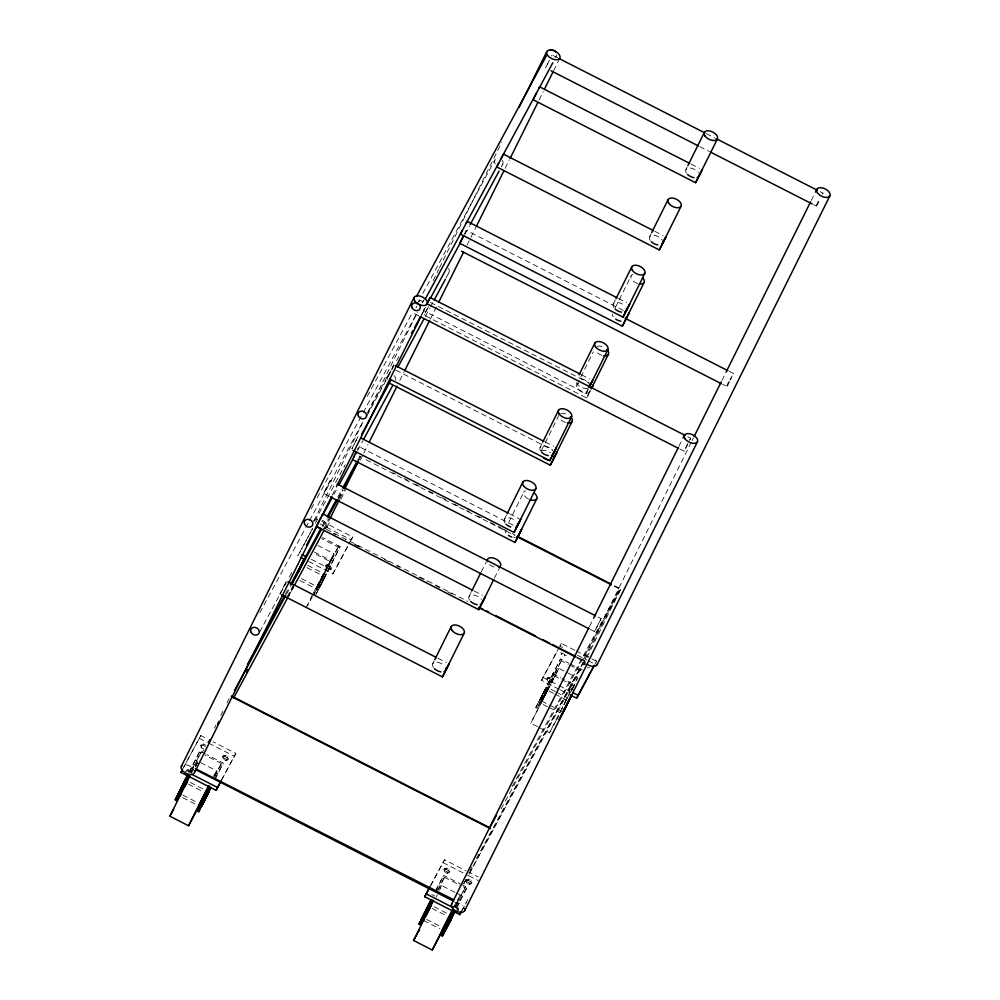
<?xml version="1.0" encoding="UTF-8"?>
<svg xmlns="http://www.w3.org/2000/svg" width="1000" height="1000" viewBox="0 0 1000 1000"><rect width="100%" height="100%" fill="white"/><g stroke="black" fill="none" stroke-linecap="round" stroke-linejoin="round"><path stroke-width="0.75" stroke-dasharray="5 3.75" d="M329.212 496.312L323.675 493.363L330.25 480.5L334.412 482.625M330.25 480.5L323.65 493.475M513.263 525.225L359.062 446.6L357.713 449.487M418.75 315.925L413.2 313.087L413.462 312.425M419.062 301.725L419.787 300.113L425.35 302.95M588 389.825L586.05 393.425L423.525 310.55L424.875 307.663M590.262 391.1L586.613 398L424.087 315.125L427.912 307.362M623.375 310.4L466.413 230.362L465.05 233.25M557.675 57.838L552.112 55L551.388 56.612M586.05 393.425L588.162 389.012M586.613 398L590.438 390.225M590.363 629.475L594.525 631.6L601.125 618.625L596.962 616.5M601.125 618.625L594.525 631.6M679.912 449.087L684.075 451.213L687.9 443.438M689.95 439.837L690.675 438.237L686.5 436.112M729.275 371.375L733.45 373.5L730.487 379.575M820.212 191.7L822.987 193.113L822.725 193.775M200.6 762.65L216.637 770.825L214.587 775.375M454.975 892.35L441.613 885.537L439.562 890.088M456.312 893.037L460.325 895.075L454.787 906.737M299.938 580.5L318.288 589.862L322.287 581.75M301.475 578.625L319.363 587.75L321.525 583.325M317.838 545.475L333.875 553.65L313.113 595.237M307.062 567.688L324.95 576.812L324.075 578.688M307.675 565.35L326.025 574.712L323.475 579.888M547.638 706.8L538.638 702.212L541.188 697.038M561.737 711.338L539.712 700.1L540.588 698.225M537.475 726.675L530.788 723.263L558.85 668.375L577.562 677.913L575.462 682.562M553.562 693.375L545.3 689.163L544.425 691.05M555.375 691.65L546.375 687.062L543.825 692.237M558.85 668.375L530.788 723.263M538.812 727.35L549.5 732.8L577.562 677.913M548.962 707.475L559.825 712.537M556.712 692.337L567.4 697.788L566.825 699.062M393.812 364.913L387.238 377.775L393.837 364.8M195.875 765.837L197.362 762.675M287.7 597.575L294.513 583.6M306.413 607.112L312.625 594.338M286.225 581.7L281.837 590.413M351.788 448.9L358.113 436.587L352.125 448.488M560.237 711.65L560.875 710.325M573.138 687.325L574.875 683.75M188.7 772.513L199.938 751.112L205.438 753.913M190.75 771.85L193.438 766.4L192.062 765.7M316.15 593.938L340.163 546.613L322.275 537.487M574.087 685.925L553.45 675.4L561.888 659.675L537.188 708.35L535.812 707.65L560.513 658.975L568.775 663.175M537.188 708.35L554.012 674.25L553.45 675.4M455.138 906.663L457.825 901.213L459.2 901.912L467.075 887.325L461.575 884.513M456.512 907.362L459.2 901.912M571.975 690.238L574.663 684.788L562.275 678.462M183.9 766.988L200.763 735.525L207.512 738.962M185.463 771.5L187.55 770.875L188.125 769.737L190.875 771.137L191.537 773.162M203.975 749.112L201.225 747.712L201.137 744.55L203.225 743.925L205.975 745.325M201.225 747.712L201.137 744.55M313.975 520.65L363.175 421.55M367.325 413.175L417.225 312.675M422.075 302.9L423.45 300.113M433.162 280.562L438.7 269.4M439.387 268L501.75 142.375M200.562 745.688L202.65 745.075L203.225 743.925M190.875 771.137L190.3 772.275L187.55 770.875M193.438 766.4L192.875 767.537L201.312 751.812L200.738 752.962M202.138 752.962L203.512 750.188M214.537 727.987L215.912 725.212M220.738 715.5L222.8 711.338M226.938 703.012L230.375 696.075M332.262 495.138L335.725 488.162M421.637 315.075L425.112 308.1M323.8 528.875L328.975 518.45M338.625 499.025L342.75 490.688M357.912 460.163L359.975 456L357.75 460.112M324.762 529.075L329.588 519.362M339.913 498.55L344.312 489.75M358.775 460.613L360.838 456.45L359.1 459.675M327.05 527.137L330.513 520.15M340.913 499.212L345.763 489.45M360.312 460.138L363.088 454.55M363.775 453.15L367.938 444.775M399.8 380.562L403.963 372.188M430.3 319.15L437.912 303.8M467.013 245.175L476.025 227.025M505.125 168.4L509.288 160.025M539.075 100L543.237 91.625M553.638 70.688L559.862 58.125M222.525 757.062L223.088 755.925L225.175 755.3L227.938 756.7L228.025 759.875L225.938 760.487L223.188 759.087L222.525 757.062L224.613 756.45L227.362 757.85L228.025 759.875M223.188 759.087L223.088 755.925M224.613 756.45L225.175 755.3M214.237 776.75L221.962 762.337L221.388 763.487L204.875 755.062M225.938 760.487L226.513 759.35L228.6 758.725M227.362 757.85L227.938 756.7M325.562 566.2L326.125 565.062L328.212 564.438L330.962 565.837L331.062 569.012L328.975 569.625L326.225 568.225L325.562 566.2L327.65 565.588L330.4 566.987L331.062 569.012M326.225 568.225L326.125 565.062M327.65 565.588L328.212 564.438M330.35 561.65L330.913 560.5L314.1 594.6L338.787 545.913L330.35 561.65L315.212 553.925M221.887 779.525L235.863 753.413L212.913 741.712M338.787 545.913L338.225 547.062L321.7 538.638M328.975 569.625L329.538 568.488L331.625 567.863M330.4 566.987L330.962 565.837M344.975 540.525L345.538 539.388M308.6 561.512L332.887 573.913L349.762 542.438M321.65 521.163L352.7 536.987L351.262 539.875L320.213 524.05M432.688 663.825L434.062 661.062M504.312 519.375L506.362 515.237M540.037 447.575L542.087 443.438M613.288 304.088L615.337 299.95M468.975 596.6L471.037 592.463M481.3 571.775L486.1 562.125M541.287 450.775L559.087 414.913M649.575 236.875L650.95 234.112M508.688 522.487L523.75 492.15M576.888 384.938L593.312 351.838M615.35 307.625L631.1 275.9M685.863 169.662L687.225 166.9M494.375 578.263L500.538 565.85M430.538 885.913L444.513 859.8L466.112 870.812M443.775 869.875L444.338 868.737L446.425 868.112L449.188 869.513L449.275 872.688L447.188 873.3L444.438 871.9L443.775 869.875L445.863 869.262L448.612 870.662L449.275 872.688M444.438 871.9L444.338 868.737M445.863 869.262L446.425 868.112M559.087 689.237L541.538 680.3L559.138 647.463M437.325 890.5L445.05 876.1L444.487 877.237L458.25 884.262M447.188 873.3L447.75 872.163L449.85 871.538M448.612 870.662L449.188 869.513M574.837 650.263L561.337 643.375L559.913 646.263L562.612 647.638M436.075 897.2L437.262 894.812M546.812 679.013L547.375 677.875L549.462 677.25L552.212 678.65L552.312 681.825L550.225 682.438L547.475 681.038L546.812 679.013L548.9 678.4L551.65 679.8L552.312 681.825M547.475 681.038L547.375 677.875M548.9 678.4L549.462 677.25M561.587 654.35L562.163 653.2L564.913 654.6L564.338 655.75L561.587 654.35L560.925 652.325M550.225 682.438L550.788 681.3L552.875 680.675M551.65 679.8L552.212 678.65M561.888 659.675L561.312 660.812L568.2 664.325M589.475 626.475L593.625 618.1M678.85 446.413L682.325 439.438M465.887 880.975L466.45 879.825L468.537 879.212L471.287 880.612L471.388 883.775L469.3 884.4L466.55 883L465.887 880.975L467.975 880.35L470.725 881.762L471.388 883.775M466.55 883L466.45 879.825M467.975 880.35L468.537 879.212M457.825 901.213L457.262 902.35L465.7 886.625L465.138 887.775L459.625 884.963M458.025 907.35L458.113 910.525L458.025 907.35L455.275 905.95L453.188 906.575M469.3 884.4L469.862 883.25L471.95 882.638M470.725 881.762L471.287 880.612M584 658.337L691.4 441.975M692.087 440.588L693.475 437.788M721.888 380.562L725.35 373.575M811.275 200.5L814.737 193.512M569.338 689.25L569.425 692.412L569.338 689.25L571.425 688.625L574.175 690.025M469.825 872.75L584.637 661.875L620.812 589L612.463 584.75M571.425 688.625L570.85 689.775L568.763 690.387M566.175 700.387L563.4 705.9M570.75 692.125L572.537 688.525M595.013 664.163L596.438 661.275A7.3 4.088 26.4 0 0 592.35 657.913M189.513 771.988L199.938 751.112M190.888 772.688L201.312 751.812M215.012 776.25L221.962 762.337M215 779.737L223.337 763.037L206.812 754.625M315.475 595.3L340.163 546.613M435.35 892.087L443.675 875.4L460.2 883.812M438.113 890.013L445.05 876.1M535.812 707.65L560.513 658.975M455.288 907.5L465.7 886.625M456.662 908.2L467.075 887.325M313.212 593.138L333.875 553.65M322.8 581.25L323.988 578.962M540.675 697.95L541.862 695.675M543.138 693.6L544.338 691.312M561.7 708.675L562.65 706.8M428.575 306.562L424.087 315.125M322.038 582.825L323.038 580.85M541.625 696.075L542.625 694.1M542.388 695.175L543.387 693.2M415.975 307.875L416.838 306.188M549.338 60.2L545.513 67.975L549.15 61.075M687.712 444.312L684.075 451.213M729.812 380.4L733.45 373.5M322.25 581.9L323.275 579.8M322.075 582.675L320.112 586.538M542.6 694.25L544.55 690.387M541.388 697.113L542.413 695.025M322.975 580.487L324.2 578.025M321.35 584.075L319.337 588.025M543.312 692.85L546.375 687.062M540.462 698.888L541.7 696.425M564.65 702.875L566.35 699.625M556.8 719.488L558.8 715.638M464.462 233.962L466.413 230.362M191.213 773.5L197.537 761.762M293.738 586.975L288.762 596.312M312.45 596.525L307.475 605.85M323.638 579.212L326.025 574.712M539.688 700.375L541.025 697.712M541.062 701.075L547.75 687.763L540.013 702.913L540.462 702.163M453.6 907.288L460.325 895.075M556.125 720.775L549.5 732.8M424.738 308.363L423.525 310.55M281.1 591.825L279.9 594.012L286.288 581.362M357.863 448.787L358.45 447.675M689.463 440.425L690.675 438.237M367.188 396.45L412.438 312.625M416.887 304.387L419.862 298.888M422.825 293.387L494.787 160.1M311.238 508.812L314.2 503.312M317.175 497.812L362.425 413.988M363.162 412.612L417.312 312.3M422.512 302.688L423.988 299.938M259.85 612.7L305.1 528.875M305.837 527.5L308.812 522M309.55 520.625L362.962 421.688M368.15 412.075L387.438 376.337M367.038 415.65L393.738 366.175M396.7 360.688L398.925 356.562M421.188 315.338L425.637 307.087M464.95 234.262L469.4 226.012M501.3 166.925L502.788 164.175M314.788 521.138L345.2 464.787M425.325 316.388L429.775 308.137M430.513 306.762L432.738 302.65M446.087 277.913L449.062 272.413M182.4 769.55L200.763 735.525M312.45 528.625L297.8 556.013L312.488 528.787M315.4 523.175L317.6 519.1M259.688 631.888L286.4 582.425M289.363 576.925L292.325 571.425M333.875 494.475L337.575 487.6M357.612 450.5L362.8 440.887M285.175 594.55L288.137 589.062M322.212 525.962L325.913 519.113M337.762 497.163L342.2 488.925M286.4 594.338L290.85 586.1M322.75 527.013L327.2 518.763M338.325 498.15L342.775 489.9M195.3 766.85L197.525 762.738M287.125 596.75L293.05 585.775M288.412 596.413L293.612 586.8M213.487 776.3L216.637 770.825M215.463 777.625L223.337 763.037M324.2 578.138L324.95 576.812M221.163 780.638L235.863 753.413M350.487 541.075L352.7 536.987M332.887 573.913L349.8 542.575M430.55 885.662L444.513 859.8M559.875 646.1L561.337 643.375M541.538 680.3L557.725 650.312M435.8 889.975L443.675 875.4M544.55 690.5L545.3 689.163M540.462 698.775L539.712 700.1M501.062 808.938L620.812 589M463.688 883.812L468.137 875.562M468.888 874.188L584.125 660.713M461.238 911.725L467.85 899.475M462.013 910.537L466.413 902.362M512.15 786.55L619.688 589.038L620.55 589.475M469.7 870.938L471.938 866.825M476.413 858.612L583.763 661.438L619.688 589.038L612.75 585.5M463.862 883.7L466.85 878.225M551.5 56.075L552.112 55M419.175 301.188L419.787 300.113M822.375 194.188L822.987 193.113M318.75 589.113L318.288 589.862M539.087 701.462L538.638 702.212M439.9 888.337L441.613 885.537M566.938 698.525L567.4 697.788M560.112 712.188L559.663 712.925M430.487 302.475L591.825 384.312M564.338 655.75L566.425 655.138M186.038 770.35L188.125 769.737M585.95 663.962L583.862 664.587L584.438 663.438L585.1 665.462M587.275 668.012L589.362 667.387M456.6 910L458.688 909.375M706.3 133.625L714.638 137.875M699.712 146.6L709.438 151.55M813.612 204.675L816.4 206.088M691.075 164.075L699.412 168.325M654.788 231.3L663.125 235.55M618.5 298.512L626.838 302.762M722.688 384.35L725.462 385.775M581.538 374.787L589.875 379.038M545.25 442L553.587 446.25M395.788 370.075L552.762 450.112M509.525 513.787L519.25 518.75M392.812 472.75L395.6 474.162M403.938 478.425L408.113 480.55M415.062 484.087L420.625 486.925M428.963 491.175L433.137 493.3M441.475 497.562L445.65 499.688M453.988 503.938L458.15 506.062M466.5 510.312L469.275 511.737M477.612 515.988L481.788 518.112M490.125 522.362L501.25 528.038M502.638 528.75L506.812 530.875M512.375 533.713L515.15 535.125M366.125 459.75L427.088 490.838M428.475 491.538L514.375 535.35M474.188 591.025L482.525 595.275M576.188 650.95L596.438 661.275M577.463 655.212L586.912 660.025M588.263 660.713L593.663 663.475M324.162 528.162L325.025 528.6M326.413 529.312L467.738 601.375M577.2 657.188L584.987 661.15L576.938 657.663M333.075 533.325L335.85 534.738M355.25 544.625L360.788 547.45M384.338 559.462L388.5 561.575M396.812 565.812L399.588 567.225M418.988 577.125L427.3 581.362M435.613 585.6L439.762 587.725M448.075 591.962L452.238 594.075M354.387 544.475L358.55 546.6M576.812 657.887L584.637 661.875M570.15 663.888L582.537 670.2M569.575 665.025L580.588 670.638M314.4 552.075L332.287 561.2M552.638 673.55L560.9 677.763M311.375 559.325L334.325 571.025M542.975 677.412L557.825 684.975M559.175 685.662L569.975 691.175M560.438 689.938L568.538 694.062M554.938 694.075L565.95 699.7M319.35 584.875L320.725 585.575M541.062 697.925L542.438 698.637M437.912 658.238L446.238 662.487M467.463 871.5L478.263 877.013M199.338 738.4L207.438 742.537M208.787 743.225L234.438 756.3M443.075 862.688L467.375 875.075M468.725 875.763L478.175 880.588M202.65 745.075L205.4 746.475M223.75 757.938L226.513 759.35M445 870.75L447.75 872.163M467.113 881.85L469.862 883.25M431.863 894.575L434.613 895.975M454.7 907.1L457.45 908.5M190.438 782.537L203.8 789.35M434.125 906.787L447.488 913.6M188.45 784.175L202.213 791.188M432.188 908.45L445.95 915.475M182.85 795.113L198 802.837M426.6 919.4L441.737 927.113M182.7 797.688L196.062 804.5M423.713 920.575L439.75 928.75M515.15 537.513A7.3 4.088 26.4 0 1 513.5 537.425M505.9 532.925A7.3 4.088 26.4 0 1 505.025 530.438M528.475 499.05A7.3 4.088 26.4 0 1 525.538 490.75M469.613 600.15A7.3 4.088 26.4 0 1 472.175 594.963A7.3 4.088 26.4 0 1 481.425 599.538M493.938 566.987A7.3 4.088 26.4 0 1 489.162 564.163M433.325 667.362A7.3 4.088 26.4 0 1 435.15 662.262A7.3 4.088 26.4 0 1 444.062 665.5M587.612 388.237A7.3 4.088 26.4 0 1 576.287 382.625M581.163 378.8A7.3 4.088 26.4 0 1 588.763 383.3M613.237 316.688A7.3 4.088 26.4 0 1 612.362 314.2M637.575 283.525A7.3 4.088 26.4 0 1 631.337 278.812A7.3 4.088 26.4 0 1 632.875 274.513M541.287 451.312A7.3 4.088 26.4 0 1 550.575 452.688M565.562 422.537A7.3 4.088 26.4 0 1 559.05 417.188M560.862 413.512A7.3 4.088 26.4 0 1 569.062 415.45M590.212 390.35A7.3 4.088 26.4 0 1 580.775 391.388A7.3 4.088 26.4 0 1 578.675 383.537M601.85 355.325A7.3 4.088 26.4 0 1 595.337 349.963M597.15 346.3A7.3 4.088 26.4 0 1 605.35 348.237M504.95 522.913A7.3 4.088 26.4 0 1 506.775 517.812A7.3 4.088 26.4 0 1 515.688 521.062M650.212 240.413A7.3 4.088 26.4 0 1 652.775 235.225A7.3 4.088 26.4 0 1 662.013 239.812M686.5 173.2A7.3 4.088 26.4 0 1 689.062 168.012A7.3 4.088 26.4 0 1 698.3 172.6M613.925 307.638A7.3 4.088 26.4 0 1 615.737 302.525A7.3 4.088 26.4 0 1 624.663 305.775M540.675 451.125A7.3 4.088 26.4 0 1 543.237 445.938A7.3 4.088 26.4 0 1 552.475 450.513M454.775 902.613A7.3 4.088 26.4 0 1 462.95 905.938M585.7 663.138A7.3 4.088 26.4 0 1 588.837 656.775M387.438 379.3A4.487 3.725 28.4 0 1 389.775 374.588M394.075 375.688A4.487 3.725 28.4 0 1 395.438 380.425M502.212 160.275A4.487 3.725 28.4 0 1 500.438 165.938M495.35 164A4.487 3.725 28.4 0 1 498.212 158.238M556.8 55.012A4.487 3.725 28.4 0 1 555.15 57.337M448.488 268.512A4.487 3.725 28.4 0 1 446.712 274.175M322.325 520.225A7.3 4.088 26.4 0 1 327.25 525.487A7.3 4.088 26.4 0 1 323.85 528.775M313.725 521.712A7.3 4.088 26.4 0 1 317.175 519.012M186.137 764.875A7.3 4.088 26.4 0 1 193.738 769.375M316.137 588.275L323.713 573.538L316.137 588.275M317.075 588.763L324.65 574.012L317.075 588.763M541.112 702.987L548.688 688.25L541.112 702.987"/><path stroke-width="1.5" d="M472.8 590.312L322.775 513.812L322.512 514.475M515 542.45L521.587 529.475L515 542.45L352.475 459.575L356.287 451.812M580.15 374.075L430.125 297.575L428.013 301.988M623.013 317.15L629.612 304.175L623.013 317.15L460.513 234.175L467.088 221.312L617.112 297.8M622.337 326.2L628.938 313.225L622.337 326.2L459.812 243.337L463.638 235.562M467.088 221.312L466.362 222.913M659.3 249.938L665.9 236.962L659.3 249.938L496.8 166.95L503.375 154.088L653.4 230.588M503.375 154.088L502.65 155.7M695.612 182.6L702.188 169.737L695.588 182.712L533.088 99.738L539.663 86.875L689.688 163.363M539.663 86.875L538.938 88.475M442.425 676.888L449.025 663.913L442.425 676.888L281.288 594.725M478.713 609.663L485.3 596.688L478.713 609.663L316.388 526.462M514.05 532.438L520.638 519.462L514.05 532.438L352.912 450.275M549.763 460.637L556.362 447.663L549.763 460.637L390.012 379.188M550.325 465.213L556.925 452.238L550.325 465.213L389.188 383.05M201.663 801.213L188.575 825.75L169.862 816.213L189.862 776.075M187.613 781.55L184.988 786.312M188.575 825.75L208.575 785.612M206.325 791.087L198.738 805.863L199.2 805.088M207.262 791.575L206.938 791.963M445.337 925.462L432.25 950L413.55 940.462L433.55 900.325M432.25 950L452.262 909.875M301.562 564.888L300.087 567.962M562.2 713.737L562.487 713.4M563.225 711.75L565.1 708.363M184.825 781.213L185.387 779.963L182.975 784.5M179.188 795.425L186.762 780.662L185.562 783.225M180.175 795.938L181.225 793.763M295.05 577.525L295.475 576.638M296.087 575.538L297.438 572.75M302.05 564.062L302.475 563.175M199.825 805.962L200.238 805.088M423.862 920.188L424.275 919.312M316.45 526.125L319.137 520.712M727.125 385.812L728.962 382.075M816.663 205.425L818.512 201.688M179.587 791.162L178.725 793.012L181.425 788.012M202.987 803.088L202.125 804.938L204.125 801.213M206.85 795.837L207.712 794L204.988 799.112M423.338 915.438L422.463 917.288L423.812 914.85M427.188 908.2L428.062 906.35L424.35 913.312M446.737 927.375L445.863 929.225L447.2 926.787M450.588 920.125L451.463 918.275L450.688 919.638M562.612 712.85L563.25 711.538M563.525 711.112L565.262 707.613M567.812 702.975L568.625 701.188M568.55 701.6L569.675 699.112M591.862 387.912L593.212 385.025L591.275 388.625M178.588 796.85L176.612 800.5L175.238 799.8L187.35 775.238M176.612 800.5L188.725 775.95M292.075 583.375L304.188 558.825M210.837 788.088L198.637 811.725L197.262 811.025L209.375 786.475M198.637 811.725L210.75 787.175M422.987 919.912L420.363 924.775L418.988 924.075L431.1 899.525M420.363 924.775L432.475 900.225M455.275 910.975L442.388 936.012L441.012 935.312L453.113 910.75M442.388 936.012L454.487 911.462M571.325 695.037L559.212 719.587L571.413 695.95M181.3 766.438L414.113 297.425M221.163 780.875L216.062 790.337L180.963 772.438L182.4 769.55M180.188 789.963L177.65 795.113L181.45 787.887M519.075 107.475L546.788 51.65M182.862 785.1L184.312 782.062L183.55 783.425M208.512 742.3L209.887 739.525M217.475 724.262L218.85 721.488M331.562 496.538L194.375 772.913A7.3 4.088 26.4 0 1 185.188 772.887A7.3 4.088 26.4 0 1 181.988 765.6M336.413 486.763L420.95 316.475M296.112 575.325L298.125 571.388M351.025 474.038L356.525 462.938M329.85 518.888L339.225 499.938M344.738 488.837L357.825 462.475M369.312 441.987L397.038 386.15M404.663 370.8L429.6 320.55M438.612 302.4L463.55 252.15M476.725 225.625L503.738 171.188M509.975 158.625L537.7 102.788M544.625 88.837L552.938 72.088M200.875 803.775L206.35 793.062M203.575 801.9L201.05 807.038L203.463 802.5M206.262 797.038L208.787 791.888L206.375 796.425M216.062 790.337L220.438 782M434.75 659.688L451.175 626.587M507.05 513.85L522.8 482.137M542.775 442.062L558.525 410.337M616.025 298.575L631.775 266.863M471.712 591.087L480.613 573.162M579.062 374.85L594.812 343.125M651.625 232.738L668.062 199.638M687.913 165.525L704.35 132.425M445.763 670.3L464.25 633.062M517.388 525.85L535.875 488.612M553.112 454.062L571.6 416.825M626.362 310.575L644.85 273.337M482.05 603.088L493.688 579.637M553.675 458.638L572.163 421.4M589.4 386.838L607.888 349.6M662.65 243.35L681.137 206.125M591.337 388.663L608.45 354.175M518.337 535.862L536.825 498.625A7.3 4.088 26.4 0 0 533.725 492.688M625.688 319.625L644.163 282.387M698.938 176.137L717.425 138.9M461.275 911.888L459.8 914.613L424.712 896.725L429.812 887.025M423.925 914.25L421.388 919.4L424.475 913.575M426.6 909.388L429.137 904.237L426.05 910.062M451.575 904.25L588.775 627.875M593.625 618.1L678.162 447.812M683.012 438.038L684.4 435.25M447.325 926.188L444.787 931.325L447.875 925.5M694.175 436.4L721.2 381.95M726.05 372.188L810.575 201.887M815.438 192.125L816.812 189.325M459.8 914.613L461.238 911.725M464.65 910.738L697.475 441.725M569.888 694.75L576.638 698.188L594.237 665.362M597.075 664.812L829.887 195.812M187.438 776.162L175.238 799.8M185.338 783.812L189.5 775.462M298.012 572.263L301.488 565.3M302.875 562.513L304.262 559.738M208.062 790.175L209.462 787.387M424.925 912.962L431.175 900.438M427.688 910.888L432.55 901.137M451.112 915.85L453.2 911.675M179.662 790.9L180.863 788.612M300.587 567.038L298.637 570.887M204.462 794.912L199.8 803.988M206.588 791.513L209.325 786.075M203.062 802.837L204.262 800.55M206.775 796.1L203.825 801.888M423.413 915.188L424.613 912.9M425.925 910.738L427.113 908.45M427.55 911.025C438.05 889.987 420.838 923.213 423.237 919.325M425.725 916.363L430.387 907.3M453.013 910.325L445.95 924.287M446.812 927.113L448 924.825M449.325 922.675L452.537 916.175L450.125 920.713M450.513 920.375L448.562 924.237M566.538 705.525L567.737 703.25M589.688 386.525L592.65 380.45L589.012 387.35M180.613 789.025L182.613 785.113M297.875 571.788L298.888 569.812M202.875 798.838L204.688 795.263M204.013 800.962L206.012 797.038M204.825 799.95L205.825 797.975M425.175 912.3L426.175 910.325M447.75 925.238L448.762 923.263M565.025 708.012L566.025 706.025M566.788 705.125L564.788 709.05M426.488 304.475L430.125 297.575M463.45 236.438L459.812 243.337M355.238 454.363L356.112 452.675M181.588 787.188L183.538 783.325M298.85 569.963L299.887 567.875M298.675 570.737L296.725 574.612L297.288 573.425M424.175 914.25L425.2 912.163M448.725 923.4L449.75 921.325M447.575 926.175L448.6 924.1M565.988 706.175L567.95 702.312M320 519.025L320.838 517.425M299.575 568.562L300.238 567.288M449.45 922L450.675 919.538M566.712 704.775L569.312 699.737M353.675 457.388L354.412 455.975M300.8 566.1L302.538 562.9M418.125 932.3L419.55 929.6M563.075 712.3L564.425 709.638M321.575 516.013L322.163 514.888M416.463 296.462L546.287 55.987M425.213 299.175L462.3 230.463M466.75 222.225L498.65 163.125M500.875 159.012L502.362 156.263M503.837 153.512L536.487 93.05M539.45 87.55L552.8 62.812M411.538 333.2L413.025 330.45M414.513 327.7L420.438 316.712M430.825 297.475L459.762 243.875M470.15 224.638L499.075 171.05M361.525 434.562L391.2 379.6M397.875 367.225L423.837 319.137M434.225 299.9L445.35 279.288M180.963 772.438L182.438 769.712M306.425 545.325L316.812 526.087M322.738 515.087L332.388 497.225M339.062 484.862L352.413 460.125M363.537 439.513L392.475 385.913M247.413 664.513L284.438 595.925M290.363 584.95L320.725 528.713M327.388 516.362L336.275 499.9M342.938 487.55L357.013 461.488M300.8 566.213L301.488 564.975M296.012 576.075L297.325 573.65M234.475 690.537L285.663 595.712M291.588 584.725L321.262 529.763M327.938 517.388L337.587 499.525M343.525 488.537L358.363 461.05M246.4 672.2L247.875 669.45M233.525 698.1L287.675 597.788M294.35 585.425L324.025 530.45M173.725 809.4L169.862 816.213M197.262 811.025L199.225 807.375M424.712 896.725L429.812 887.262M418.988 924.075L424.237 914.35M415.975 936.325L417.413 933.65M453.925 899.862L195.425 768.662M441.012 935.312L451.05 915.6M567.938 702.425L568.375 701.637M576.638 698.188L594.275 665.525M231.5 696.038L489.738 827.7L496.463 815.362M461.1 233.212L460.487 234.288M294.988 577.812L295.35 577.175M430.975 906.2L431.45 905.425M415.25 937.663L413.55 940.462M559.062 58.537L704.912 132.912M716.025 138.575L817.438 190.287M551.075 70.8L698.325 145.887M710.825 152.262L812.225 203.962M625.1 318.263L727.887 370.675M461.525 251.188L721.287 383.65M426.737 303.65L685.113 435.4M420.138 316.625L678.512 448.375M395.225 365.5L543.862 441.287M360.887 438L508.137 513.088M517.938 536.55L611.075 584.038M517.15 536.763L611.375 584.8M337.188 484.038L595.575 615.788M330.6 497.013L588.975 628.763M480.213 607.725L482.975 609.138M485.75 610.55L488.525 611.962M495.45 615.5L535.625 635.988M542.562 639.525L549.487 643.05M552.263 644.463L575.812 656.475M478.562 607.5L575.55 656.95M301.925 554.5L305.975 556.562M572.675 692.55L578.075 695.3M300.5 557.388L304.55 559.45M563.088 709.163L564.462 709.862M287.887 581.75L436.512 657.537M231.25 696.513L490.35 828.625L489.738 827.7M195.588 769.65L453.3 901.062M191.85 774.362L217.488 787.45M426.138 893.838L453.137 907.6M518.587 534.8A7.3 4.088 26.4 0 1 516.562 537.263M511.75 537A7.3 4.088 26.4 0 1 508.363 535.325M536.825 498.625A7.3 4.088 26.4 0 1 530.225 499.775M482.3 602.025A7.3 4.088 26.4 0 1 480.275 604.487M477.212 604.637A7.3 4.088 26.4 0 1 470.675 601.4M487.438 561.638A7.3 4.088 26.4 0 1 495.812 558.938A7.3 4.088 26.4 0 1 498.762 567.25M445.8 668.037A7.3 4.088 26.4 0 1 443.988 671.7M440.925 671.862A7.3 4.088 26.4 0 1 434.387 668.612M589.425 384.575A7.3 4.088 26.4 0 1 588.7 387.675M620.85 321.175A7.3 4.088 26.4 0 1 615.7 319.088M625.712 317.35A7.3 4.088 26.4 0 1 624.987 320.462M642.475 277.587A7.3 4.088 26.4 0 1 639.325 283.938M548.837 460.188A7.3 4.088 26.4 0 1 543.7 458.1M553.7 456.362A7.3 4.088 26.4 0 1 552.987 459.475M570.462 416.6A7.3 4.088 26.4 0 1 567.325 422.95M606.75 349.387A7.3 4.088 26.4 0 1 603.612 355.737M517.425 523.587A7.3 4.088 26.4 0 1 515.612 527.25M510.788 526.987A7.3 4.088 26.4 0 1 506.012 524.163M657.812 244.913A7.3 4.088 26.4 0 1 651.275 241.675M662.675 241.088A7.3 4.088 26.4 0 1 661.963 244.2M699.188 175.075A7.3 4.088 26.4 0 1 697.15 177.537M694.1 177.688A7.3 4.088 26.4 0 1 687.562 174.45M626.388 308.312A7.3 4.088 26.4 0 1 624.575 311.975M621.525 312.125A7.3 4.088 26.4 0 1 614.987 308.888M553.362 453A7.3 4.088 26.4 0 1 551.325 455.462M548.275 455.613A7.3 4.088 26.4 0 1 541.737 452.375M464.688 908.462A7.3 4.088 26.4 0 1 457.175 911.55A7.3 4.088 26.4 0 1 452.275 903.413M549.875 50.475A4.487 3.725 28.4 0 1 555.938 52.038M320.45 528.275A7.3 4.088 26.4 0 1 317.075 526.6M597.325 663.763A7.3 4.088 26.4 0 1 587.1 664.275M194.4 770.65A7.3 4.088 26.4 0 1 194.613 771.862M442.575 929.725L450.163 914.963L442.575 929.725M451.812 630.125A7.3 4.088 26.4 0 0 463.562 633.9A7.3 4.088 26.4 0 0 457.775 625.45A7.3 4.088 26.4 0 0 451.812 630.125M595.438 346.662A7.3 4.088 26.4 0 0 607.188 350.45A7.3 4.088 26.4 0 0 601.4 341.987A7.3 4.088 26.4 0 0 595.438 346.662M523.438 485.675A7.3 4.088 26.4 0 0 535.188 489.45A7.3 4.088 26.4 0 0 529.4 481A7.3 4.088 26.4 0 0 523.438 485.675M668.688 203.175A7.3 4.088 26.4 0 0 680.438 206.962A7.3 4.088 26.4 0 0 674.65 198.5A7.3 4.088 26.4 0 0 668.688 203.175M704.975 135.963A7.3 4.088 26.4 0 0 716.725 139.738A7.3 4.088 26.4 0 0 710.938 131.275A7.3 4.088 26.4 0 0 704.975 135.963M632.4 270.4A7.3 4.088 26.4 0 0 644.15 274.175A7.3 4.088 26.4 0 0 638.362 265.712A7.3 4.088 26.4 0 0 632.4 270.4M559.15 413.888A7.3 4.088 26.4 0 0 570.9 417.663A7.3 4.088 26.4 0 0 565.112 409.2A7.3 4.088 26.4 0 0 559.15 413.888M685.037 438.787A7.3 4.088 26.4 0 0 696.787 442.562A7.3 4.088 26.4 0 0 691 434.1A7.3 4.088 26.4 0 0 685.037 438.787M250.95 632.137A4.487 3.725 28.4 0 0 258.387 634.062A4.487 3.725 28.4 0 0 255.512 627.475A4.487 3.725 28.4 0 0 250.95 632.137M358.288 415.9A4.487 3.725 28.4 0 0 365.725 417.812A4.487 3.725 28.4 0 0 362.85 411.238A4.487 3.725 28.4 0 0 358.288 415.9M547.425 55.188A7.3 4.088 26.4 0 0 559.175 58.963A7.3 4.088 26.4 0 0 553.387 50.5A7.3 4.088 26.4 0 0 547.425 55.188M412.013 307.663A4.487 3.725 28.4 0 0 419.45 309.587A4.487 3.725 28.4 0 0 416.575 303A4.487 3.725 28.4 0 0 412.013 307.663M304.562 524.125A4.487 3.725 28.4 0 0 312 526.05A4.487 3.725 28.4 0 0 309.125 519.475A4.487 3.725 28.4 0 0 304.562 524.125M817.45 192.875A7.3 4.088 26.4 0 0 829.2 196.65A7.3 4.088 26.4 0 0 823.413 188.188A7.3 4.088 26.4 0 0 817.45 192.875M414.75 300.975A7.3 4.088 26.4 0 0 426.5 304.75A7.3 4.088 26.4 0 0 420.712 296.288A7.3 4.088 26.4 0 0 414.75 300.975"/></g></svg>
